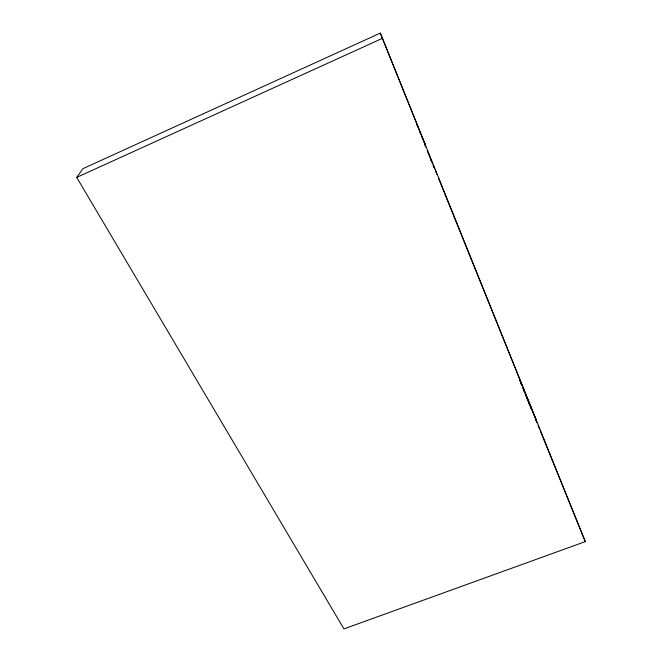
<?xml version="1.0" encoding="UTF-8"?>
<svg xmlns="http://www.w3.org/2000/svg" width="662" height="662" viewBox="0 0 662 662"><rect width="100%" height="100%" fill="white"/><g stroke="black" fill="none" stroke-linecap="round" stroke-linejoin="round"><path stroke-width="0.99" d="M76.709 177.399L82.907 168.669L380.302 33.1L585.291 541.615L343.95 628.9L76.709 177.399L382.57 38.272M416.539 124.191L417.714 126.947M419.278 130.629L420.453 133.393M421.239 135.238L425.153 144.44L380.302 33.1M428.604 154.081L429.737 156.753M430.49 158.541L431.624 161.222M438.55 178.368L536.22 420.155L527.391 398.838M519.827 380.584L521.788 385.317M526.745 397.614L531.66 409.488L527.366 398.805M535.715 419.857L536.882 422.679M538.049 425.501L539.604 429.257M540.382 431.136L585.291 541.615M433.163 165.037L434.313 167.891M435.083 169.803L437.003 174.569M430.482 158.781L432.36 163.44M433.113 165.31L434.239 168.107M522.55 387.204L526.364 396.662M424.491 144.159L425.633 146.997M427.156 150.779L428.297 153.617M429.828 157.399L430.97 160.229M520.531 382.413L521.664 385.218M523.17 388.958L524.304 391.763M525.81 395.495L526.935 398.301M528.45 402.041L529.575 404.846"/></g></svg>
